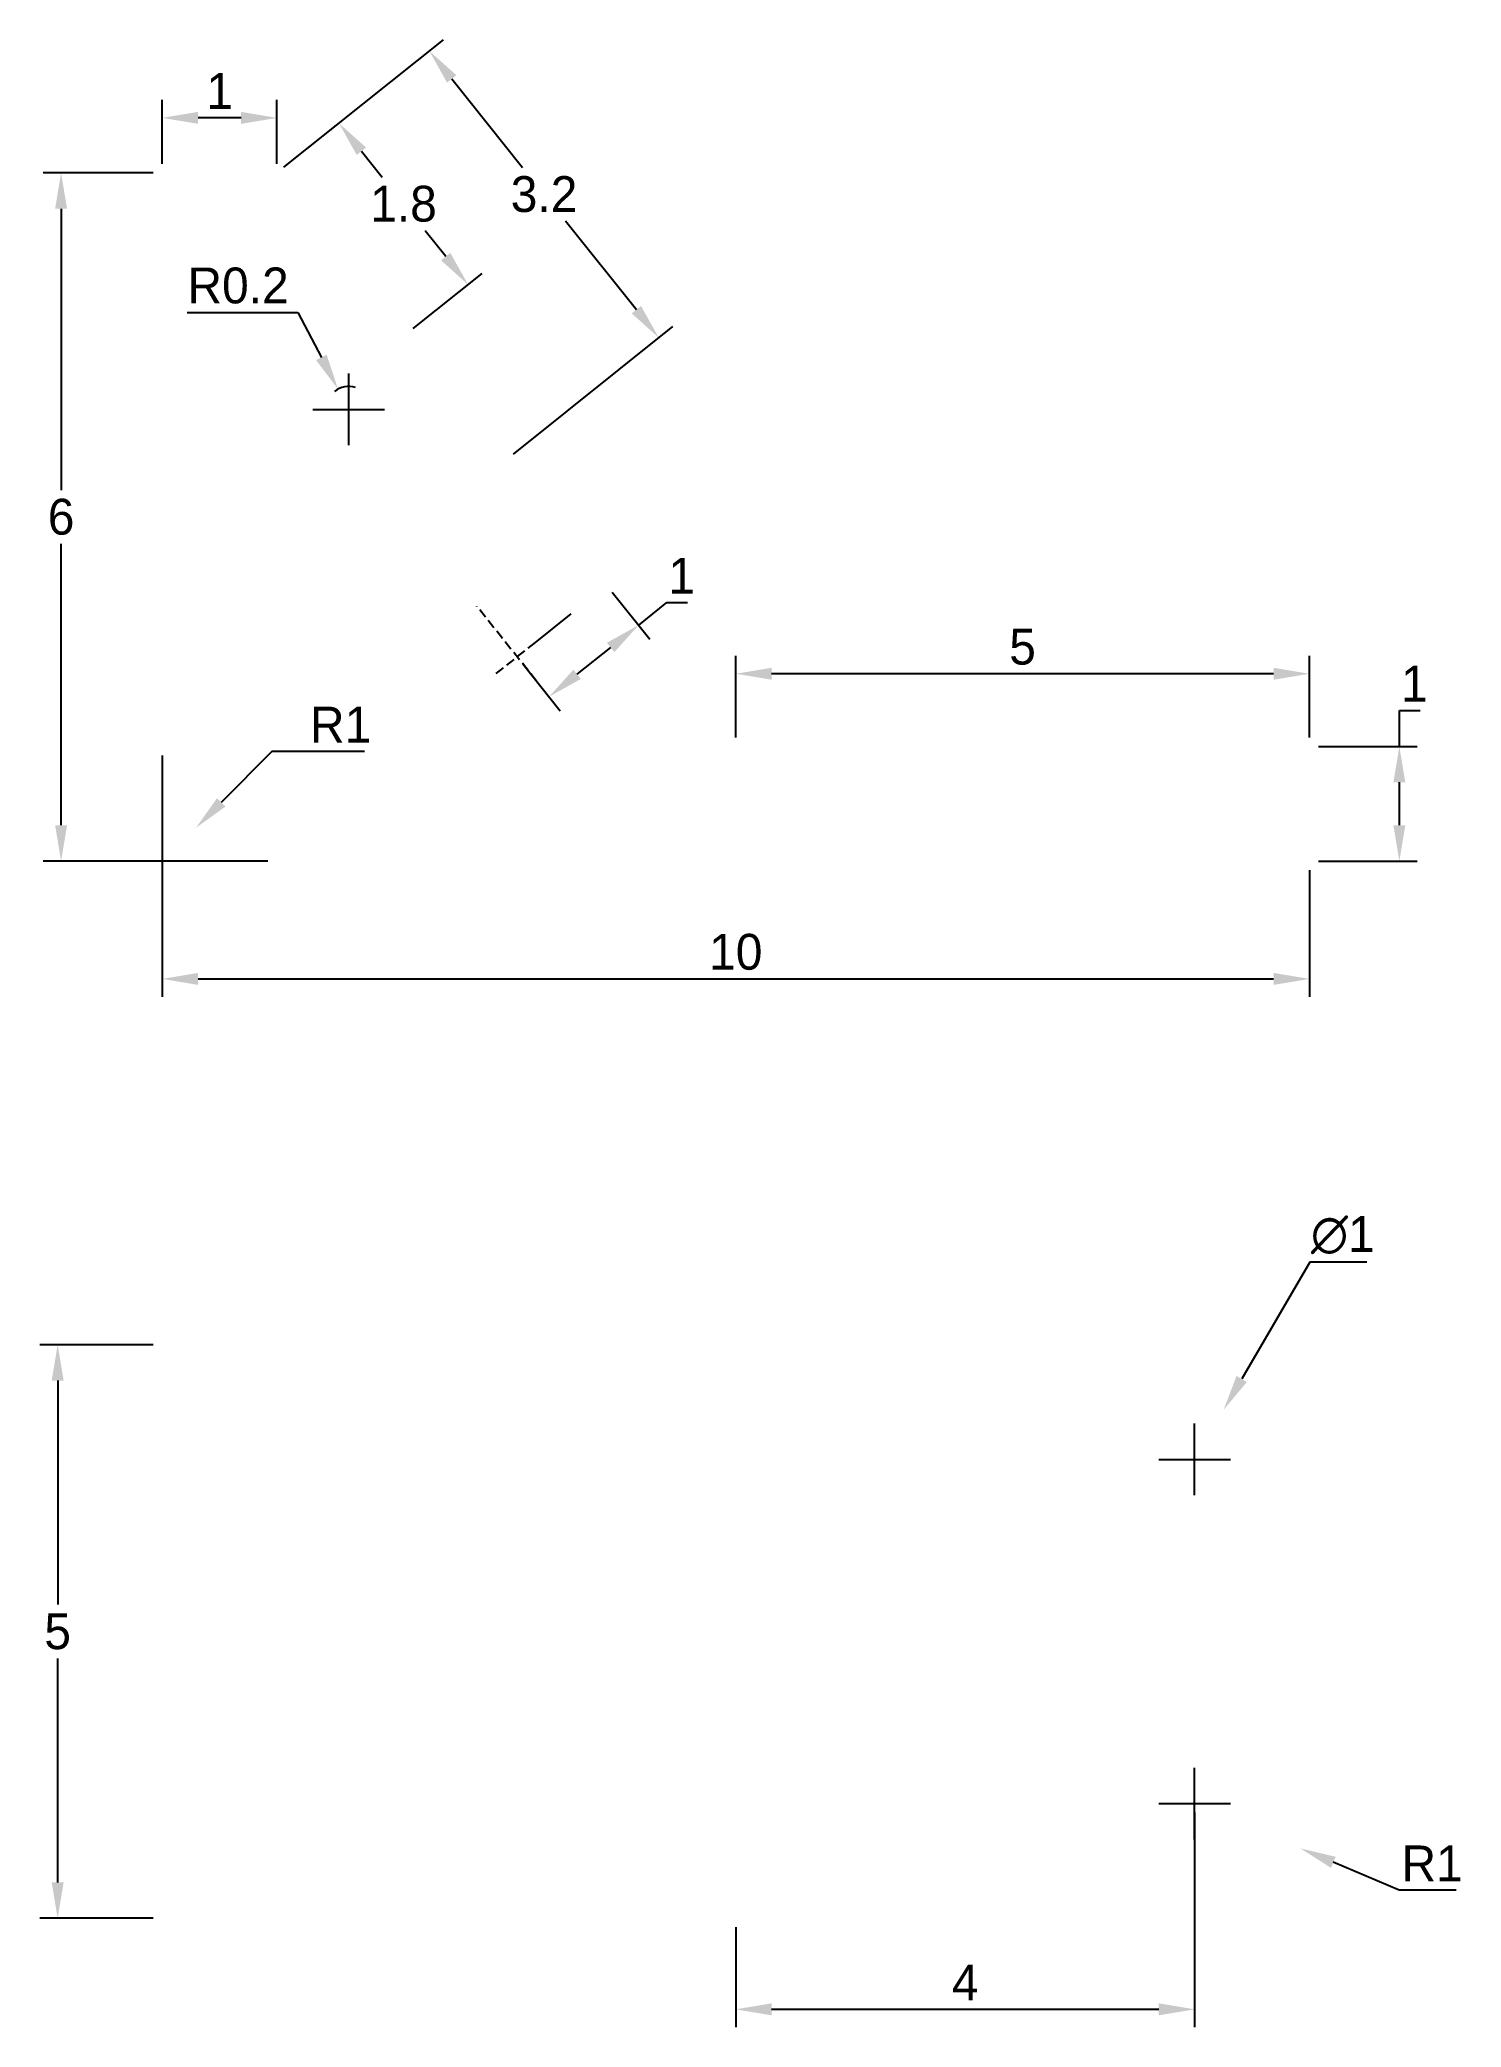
# Paper-space layout 'Layout1' of a CAD drawing. Header units: millimetres. Extents: x 138 to 237, y 46 to 185.
import ezdxf

# ---------------------------------------------------------------- set-up
doc = ezdxf.new("R2010")
doc.units = ezdxf.units.MM
doc.linetypes.add('HIDDEN2', pattern=[4.762499999999999, 3.175, -1.5875])
doc.dimstyles.new('ISO-25', dxfattribs={"dimtxt": 2.5, "dimasz": 2.5, "dimexe": 1.25, "dimexo": 0.625, "dimtad": 1, "dimtih": 1, "dimtoh": 1, "dimdsep": 46, "dimtxsty": 'Standard', "dimcen": 2.5, "dimadec": 0, "dimazin": 0, "dimtfac": 1, "dimtofl": 0, "dimtmove": 0, "dimatfit": 3, "dimfxl": 1, "dimarcsym": 0})

# ---------------------------------------------------------------- blocks, each defined once
blk = doc.blocks.new('*D8')
at = {"color": 0, "lineweight": -2, "transparency": 16777216}
for p, q in [((146.7842530664609, 176.357682221087), (146.7842530664609, 180.8178026544097)), ((154.7842530664609, 176.357682221087), (154.7842530664609, 180.8178026544097)), ((152.2842530664609, 179.5678026544097), (149.2842530664609, 179.5678026544097))]:
    blk.add_line(p, q, dxfattribs=at)
at = {"color": 0, "transparency": 16777216}
for points in [[(149.2842530664609, 179.9844693210763), (149.2842530664609, 179.151135987743), (146.7842530664609, 179.5678026544097)], [(152.2842530664609, 179.9844693210763), (152.2842530664609, 179.151135987743), (154.7842530664609, 179.5678026544097)]]:
    blk.add_solid(points, dxfattribs=at)
at = {"layer": 'Defpoints', "color": 0, "transparency": 16777216}
for p in [(146.7842530664609, 179.5678026544097), (146.7842530664609, 175.732682221087), (154.7842530664609, 175.732682221087)]:
    blk.add_point(p, dxfattribs=at)
at = {"color": 0, "transparency": 16777216, "insert": (150.7842530664609, 181.4428026544097), "char_height": 2.5, "attachment_point": 5}
blk.add_mtext('1', dxfattribs=at)
blk = doc.blocks.new('*D9')
at = {"color": 0, "lineweight": -2, "transparency": 16777216}
for p, q in [((146.159253066461, 175.7326822210871), (138.4822726911401, 175.7326822210871)), ((139.7322726911401, 173.2326822210871), (139.7322726911401, 153.6076822210871)), ((139.7322726911401, 130.2326822210871), (139.7322726911401, 149.8576822210871)), ((154.159253066461, 127.7326822210871), (138.4822726911401, 127.7326822210871))]:
    blk.add_line(p, q, dxfattribs=at)
at = {"color": 0, "transparency": 16777216}
for points in [[(139.3156060244735, 173.2326822210871), (140.1489393578068, 173.2326822210871), (139.7322726911401, 175.7326822210871)], [(139.3156060244735, 130.2326822210871), (140.1489393578068, 130.2326822210871), (139.7322726911401, 127.7326822210871)]]:
    blk.add_solid(points, dxfattribs=at)
at = {"layer": 'Defpoints', "color": 0, "transparency": 16777216}
for p in [(146.784253066461, 175.7326822210871), (139.7322726911401, 127.7326822210871), (154.784253066461, 127.7326822210871)]:
    blk.add_point(p, dxfattribs=at)
at = {"color": 0, "transparency": 16777216, "insert": (139.7322726911401, 151.732682221087), "char_height": 2.5, "attachment_point": 5}
blk.add_mtext('6', dxfattribs=at)
blk = doc.blocks.new('*D10')
at = {"color": 0, "lineweight": -2, "transparency": 16777216}
for p, q in [((154.4316890714241, 135.3781421959818), (150.9060491210263, 131.8327419449299)), ((160.8900224047575, 135.3781421959819), (154.4316890714241, 135.3781421959818))]:
    blk.add_line(p, q, dxfattribs=at)
at = {"color": 0, "transparency": 16777216}
blk.add_solid([(150.6105991001053, 132.1265452741297), (151.2014991419473, 131.5389386157301), (149.1432291458274, 130.0600418194039)], dxfattribs=at)
at = {"layer": 'Defpoints', "color": 0, "transparency": 16777216}
for p in [(154.7842530664638, 135.732682221087), (149.1432291458274, 130.0600418194039)]:
    blk.add_point(p, dxfattribs=at)
at = {"color": 0, "transparency": 16777216, "insert": (159.2233557380908, 137.2531421959818), "char_height": 2.5, "attachment_point": 5}
blk.add_mtext('R1', dxfattribs=at)
blk = doc.blocks.new('*D13')
at = {"color": 0, "lineweight": -2, "transparency": 16777216}
for p, q in [((146.7842530664609, 135.107682221087), (146.7842530664609, 118.2673966337622)), ((226.7842530664609, 127.107682221087), (226.7842530664609, 118.2673966337622)), ((149.2842530664609, 119.5173966337622), (224.2842530664609, 119.5173966337622))]:
    blk.add_line(p, q, dxfattribs=at)
at = {"color": 0, "transparency": 16777216}
for points in [[(149.2842530664609, 119.9340633004289), (149.2842530664609, 119.1007299670956), (146.7842530664609, 119.5173966337622)], [(224.2842530664609, 119.9340633004289), (224.2842530664609, 119.1007299670956), (226.7842530664609, 119.5173966337622)]]:
    blk.add_solid(points, dxfattribs=at)
at = {"layer": 'Defpoints', "color": 0, "transparency": 16777216}
for p in [(146.7842530664609, 135.732682221087), (226.7842530664609, 127.732682221087), (226.7842530664609, 119.5173966337622)]:
    blk.add_point(p, dxfattribs=at)
at = {"color": 0, "transparency": 16777216, "insert": (186.7842530664609, 121.3923966337622), "char_height": 2.5, "attachment_point": 5}
blk.add_mtext('10', dxfattribs=at)
blk = doc.blocks.new('*D14')
at = {"color": 0, "lineweight": -2, "transparency": 16777216}
for p, q in [((186.7842530664609, 136.357682221087), (186.7842530664609, 142.0495428354941)), ((226.7842530664609, 136.357682221087), (226.7842530664609, 142.0495428354941)), ((224.2842530664609, 140.7995428354941), (189.2842530664609, 140.7995428354941))]:
    blk.add_line(p, q, dxfattribs=at)
at = {"color": 0, "transparency": 16777216}
for points in [[(189.2842530664609, 141.2162095021608), (189.2842530664609, 140.3828761688274), (186.7842530664609, 140.7995428354941)], [(224.2842530664609, 141.2162095021608), (224.2842530664609, 140.3828761688274), (226.7842530664609, 140.7995428354941)]]:
    blk.add_solid(points, dxfattribs=at)
at = {"layer": 'Defpoints', "color": 0, "transparency": 16777216}
for p in [(186.7842530664609, 140.7995428354941), (186.7842530664609, 135.732682221087), (226.7842530664609, 135.732682221087)]:
    blk.add_point(p, dxfattribs=at)
at = {"color": 0, "transparency": 16777216, "insert": (206.7842530664609, 142.6745428354941), "char_height": 2.5, "attachment_point": 5}
blk.add_mtext('5', dxfattribs=at)
blk = doc.blocks.new('*D15')
at = {"color": 0, "lineweight": -2, "transparency": 16777216}
for p, q in [((226.8267883477084, 99.76970034327299), (222.0636065838766, 91.61823813703008)), ((230.7851216810418, 99.76970034327299), (226.8267883477084, 99.76970034327299)), ((218.7842530664639, 83.50612262611686), (218.7842530664639, 88.50612262611688)), ((216.2842530664639, 86.00612262611685), (221.2842530664639, 86.00612262611685))]:
    blk.add_line(p, q, dxfattribs=at)
at = {"color": 0, "transparency": 16777216}
blk.add_solid([(221.7038555895873, 91.828453106095), (222.4233575781659, 91.40802316796517), (220.8023167694871, 89.45973217129422)], dxfattribs=at)
at = {"layer": 'Defpoints', "color": 0, "transparency": 16777216}
for p in [(220.8023167694871, 89.45973217129422), (216.7661893634406, 82.55251308093945)]:
    blk.add_point(p, dxfattribs=at)
at = {"color": 0, "transparency": 16777216, "insert": (229.1184550143751, 101.644700343273), "char_height": 2.5, "attachment_point": 5}
blk.add_mtext('∅1', dxfattribs=at)
blk = doc.blocks.new('*D17')
at = {"color": 0, "lineweight": -2, "transparency": 16777216}
for p, q in [((218.7842530664639, 61.38112262611688), (218.7842530664639, 46.40495826201936)), ((186.7842530664609, 53.38112262612231), (186.7842530664609, 46.40495826201936)), ((189.2842530664609, 47.65495826201936), (216.2842530664639, 47.65495826201936))]:
    blk.add_line(p, q, dxfattribs=at)
at = {"color": 0, "transparency": 16777216}
for points in [[(189.2842530664609, 48.07162492868603), (189.2842530664609, 47.2382915953527), (186.7842530664609, 47.65495826201936)], [(216.2842530664639, 48.07162492868603), (216.2842530664639, 47.2382915953527), (218.7842530664639, 47.65495826201936)]]:
    blk.add_solid(points, dxfattribs=at)
at = {"layer": 'Defpoints', "color": 0, "transparency": 16777216}
for p in [(218.7842530664639, 62.00612262611688), (186.7842530664609, 54.00612262612231), (218.7842530664639, 47.65495826201936)]:
    blk.add_point(p, dxfattribs=at)
at = {"color": 0, "transparency": 16777216, "insert": (202.7842530664624, 49.52995826201936), "char_height": 2.5, "attachment_point": 5}
blk.add_mtext('4', dxfattribs=at)
blk = doc.blocks.new('*D18')
at = {"color": 0, "lineweight": -2, "transparency": 16777216}
for p, q in [((146.159253066461, 94.00612262613689), (138.2444759504984, 94.00612262613689)), ((139.4944759504984, 91.50612262613689), (139.4944759504984, 75.88112262613689)), ((139.4944759504984, 56.50612262613688), (139.4944759504984, 72.13112262613689)), ((146.159253066461, 54.00612262613689), (138.2444759504984, 54.00612262613688))]:
    blk.add_line(p, q, dxfattribs=at)
at = {"color": 0, "transparency": 16777216}
for points in [[(139.0778092838317, 91.50612262613689), (139.911142617165, 91.50612262613689), (139.4944759504984, 94.00612262613689)], [(139.0778092838318, 56.50612262613688), (139.9111426171651, 56.50612262613688), (139.4944759504984, 54.00612262613688)]]:
    blk.add_solid(points, dxfattribs=at)
at = {"layer": 'Defpoints', "color": 0, "transparency": 16777216}
for p in [(146.784253066461, 94.00612262613689), (139.4944759504984, 54.00612262613688), (146.784253066461, 54.00612262613689)]:
    blk.add_point(p, dxfattribs=at)
at = {"color": 0, "transparency": 16777216, "insert": (139.4944759504984, 74.00612262613683), "char_height": 2.5, "attachment_point": 5}
blk.add_mtext('5', dxfattribs=at)
blk = doc.blocks.new('*D19')
at = {"color": 0, "lineweight": -2, "transparency": 16777216}
for p, q in [((218.7842530664639, 59.50612262611686), (218.7842530664638, 64.50612262611686)), ((216.2842530664639, 62.00612262611685), (221.2842530664639, 62.00612262611686)), ((233.0546982557575, 55.9559660910045), (228.4513288398563, 57.90762948942785)), ((237.0130315890908, 55.95596609100446), (233.0546982557575, 55.9559660910045))]:
    blk.add_line(p, q, dxfattribs=at)
at = {"color": 0, "transparency": 16777216}
blk.add_solid([(228.6139674563915, 58.2912436074196), (228.288690223321, 57.52401537143609), (226.1496441319057, 58.88346118863953)], dxfattribs=at)
at = {"layer": 'Defpoints', "color": 0, "transparency": 16777216}
for p in [(218.7842530664639, 62.00612262611685), (226.1496441319057, 58.88346118863953)]:
    blk.add_point(p, dxfattribs=at)
at = {"color": 0, "transparency": 16777216, "insert": (235.3463649224242, 57.83096609100447), "char_height": 2.5, "attachment_point": 5}
blk.add_mtext('R1', dxfattribs=at)
blk = doc.blocks.new('*D20')
at = {"color": 0, "lineweight": -2, "transparency": 16777216}
for p, q in [((148.5331231228161, 165.9889436096314), (156.2414564561495, 165.9889436096314)), ((156.2414564561495, 165.9889436096314), (157.883704399818, 162.8610550443676)), ((159.7896202295087, 156.7309744873917), (159.7896202295087, 161.7309744873917)), ((157.2896202295087, 159.2309744873917), (162.2896202295087, 159.2309744873918))]:
    blk.add_line(p, q, dxfattribs=at)
blk.add_arc((159.7896202295087, 159.2309744873918), 1.599999999999994, 72.93867359812974, 128.6598082540888, dxfattribs=at)
at = {"color": 0, "transparency": 16777216}
blk.add_solid([(158.2526150255269, 163.0547456774663), (157.5147937741091, 162.667364411269), (159.0458481984099, 160.6475912901141)], dxfattribs=at)
at = {"layer": 'Defpoints', "color": 0, "transparency": 16777216}
for p in [(159.0458481984099, 160.6475912901141), (159.7896202295087, 159.2309744873918)]:
    blk.add_point(p, dxfattribs=at)
at = {"color": 0, "transparency": 16777216, "insert": (152.0747897894828, 167.8639436096314), "char_height": 2.5, "attachment_point": 5}
blk.add_mtext('R0.2', dxfattribs=at)
blk = doc.blocks.new('*D21')
at = {"color": 0, "lineweight": -2, "transparency": 16777216}
for p, q in [((155.2722960723628, 176.1231166258085), (166.3892720587317, 185.0166974149037)), ((166.974923665814, 182.2836565818531), (171.913186046928, 176.1108286054607)), ((179.8514484280419, 166.1880006290683), (174.913186046928, 172.3608286054607)), ((171.2722960723628, 156.1231166258085), (182.3892720587318, 165.0166974149037))]:
    blk.add_line(p, q, dxfattribs=at)
at = {"color": 0, "transparency": 16777216}
for points in [[(167.3002856697486, 182.5439461850008), (166.6495616618794, 182.0233669787054), (165.4131860469279, 184.2358286054607)], [(180.1768104319765, 166.4482902322159), (179.5260864241073, 165.9277110259206), (181.413186046928, 164.2358286054607)]]:
    blk.add_solid(points, dxfattribs=at)
at = {"layer": 'Defpoints', "color": 0, "transparency": 16777216}
for p in [(154.7842530664609, 175.732682221087), (181.413186046928, 164.2358286054607), (170.7842530664609, 155.732682221087)]:
    blk.add_point(p, dxfattribs=at)
at = {"color": 0, "transparency": 16777216, "insert": (173.413186046928, 174.2358286054607), "char_height": 2.5, "attachment_point": 5}
blk.add_mtext('3.2', dxfattribs=at)
blk = doc.blocks.new('*D23')
at = {"color": 0, "lineweight": -2, "transparency": 16777216}
for p, q in [((155.2722960723628, 176.1231166258086), (160.0872603871092, 179.9750880776062)), ((160.6729119941917, 177.2420472445556), (162.1128821090014, 175.4420846010436)), ((166.5528522238115, 169.8921219575316), (165.1128821090018, 171.6920846010436)), ((164.275711539755, 164.8688472915696), (169.0906758545014, 168.7208187433672))]:
    blk.add_line(p, q, dxfattribs=at)
at = {"color": 0, "transparency": 16777216}
for points in [[(160.9982739981262, 177.5023368477033), (160.3475499902571, 176.9817576414079), (159.1111743753055, 179.1942192681631)], [(166.8782142277461, 170.1524115606793), (166.2274902198769, 169.631832354384), (168.1145898426977, 167.9399499339241)]]:
    blk.add_solid(points, dxfattribs=at)
at = {"layer": 'Defpoints', "color": 0, "transparency": 16777216}
for p in [(154.7842530664609, 175.732682221087), (168.1145898426977, 167.9399499339241), (163.7876685338531, 164.4784128868481)]:
    blk.add_point(p, dxfattribs=at)
at = {"color": 0, "transparency": 16777216, "insert": (163.6128821090016, 173.5670846010436), "char_height": 2.5, "attachment_point": 5}
blk.add_mtext('1.8', dxfattribs=at)
blk = doc.blocks.new('*D24')
at = {"color": 0, "lineweight": -2, "transparency": 16777216}
for p, q in [((233.0595641995045, 135.7326822210871), (233.0595641995045, 138.2326822210871)), ((233.0595641995045, 138.2326822210871), (234.5178975328378, 138.2326822210871)), ((227.409253066461, 135.7326822210871), (234.3095641995045, 135.7326822210871)), ((233.0595641995045, 130.2326822210871), (233.0595641995045, 133.2326822210871)), ((227.409253066461, 127.7326822210871), (234.3095641995045, 127.7326822210871))]:
    blk.add_line(p, q, dxfattribs=at)
at = {"color": 0, "transparency": 16777216}
for points in [[(232.6428975328378, 133.2326822210871), (233.4762308661712, 133.2326822210871), (233.0595641995045, 135.7326822210871)], [(232.6428975328378, 130.2326822210871), (233.4762308661712, 130.2326822210871), (233.0595641995045, 127.7326822210871)]]:
    blk.add_solid(points, dxfattribs=at)
at = {"layer": 'Defpoints', "color": 0, "transparency": 16777216}
for p in [(226.784253066461, 135.7326822210871), (233.0595641995045, 135.7326822210871), (226.784253066461, 127.7326822210871)]:
    blk.add_point(p, dxfattribs=at)
at = {"color": 0, "transparency": 16777216, "insert": (234.1012308661711, 140.107682221087), "char_height": 2.5, "attachment_point": 5}
blk.add_mtext('1', dxfattribs=at)
blk = doc.blocks.new('*D27')
at = {"color": 0, "lineweight": -2, "transparency": 16777216}
for p, q in [((178.1712720037901, 146.4989085494167), (180.7934850352087, 143.2211422601406)), ((180.0126162257661, 144.1972282719447), (181.9647882493743, 145.75896589083)), ((181.9647882493743, 145.75896589083), (183.4231215827076, 145.75896589083)), ((171.9243215282477, 141.5013481689871), (174.5465345596664, 138.2235818797109)), ((175.717837773832, 140.7614055104003), (178.0604442021579, 142.6354906530595))]:
    blk.add_line(p, q, dxfattribs=at)
at = {"color": 0, "transparency": 16777216}
for points in [[(177.8001545990103, 142.9608526569942), (178.3207338053054, 142.3101286491247), (180.0126162257661, 144.1972282719447)], [(175.4575481706844, 141.086767514335), (175.9781273769795, 140.4360435064656), (173.7656657502237, 139.199667891515)]]:
    blk.add_solid(points, dxfattribs=at)
at = {"layer": 'Defpoints', "color": 0, "transparency": 16777216}
for p in [(177.7808375990687, 146.9869515553188), (180.0126162257661, 144.1972282719447), (171.5338871235264, 141.9893911748891)]:
    blk.add_point(p, dxfattribs=at)
at = {"color": 0, "transparency": 16777216, "insert": (183.006454916041, 147.63396589083), "char_height": 2.5, "attachment_point": 5}
blk.add_mtext('1', dxfattribs=at)

psp = doc.layouts.get("Layout1")

# ---------------------------------------------------------------- linework, layer by layer
at = {"linetype": 'HIDDEN2', "ltscale": 0.2}
for p, q in [((172.8913841517851, 140.2925198895653), (168.7143433713517, 145.5138208651085)), ((172.7832772186346, 142.9889032509762), (169.8315582705264, 140.6275280924884))]:
    psp.add_line(p, q, dxfattribs=at)
psp.add_line((175.2820574088516, 144.9879274031508), (172.7832772186346, 142.9889032509762))

# ---------------------------------------------------------------- dimensions: what is measured, and where the dimension line sits
for p2, distance, picture, middle in [((170.7842530664609, 155.732682221087), 13.611675677055656, '*D21', (173.413186046928, 174.2358286054607)), ((163.7876685338531, 164.4784128868481), 5.541162941225722, '*D23', (163.6128821090016, 173.5670846010436))]:
    dim = psp.add_aligned_dim(p1=(154.7842530664609, 175.732682221087), p2=p2, distance=distance, dimstyle='ISO-25', override={"dimlfac": -0.125})
    dim.commit()
    dim.dimension.update_dxf_attribs({"geometry": picture, "text_midpoint": middle})
for base, p1, p2, picture, middle in [((146.7842530664609, 179.5678026544097), (154.7842530664609, 175.732682221087), (146.7842530664609, 175.732682221087), '*D8', (150.7842530664609, 181.4428026544097)), ((186.7842530664609, 140.7995428354941), (226.7842530664609, 135.732682221087), (186.7842530664609, 135.732682221087), '*D14', (206.7842530664609, 142.6745428354941)), ((226.7842530664609, 119.5173966337622), (146.7842530664609, 135.732682221087), (226.7842530664609, 127.732682221087), '*D13', (186.7842530664609, 121.3923966337622)), ((218.7842530664639, 47.65495826201936), (186.7842530664609, 54.00612262612231), (218.7842530664639, 62.00612262611688), '*D17', (202.7842530664624, 49.52995826201936))]:
    dim = psp.add_linear_dim(base=base, p1=p1, p2=p2, dimstyle='ISO-25', override={"dimlfac": -0.125})
    dim.commit()
    dim.dimension.update_dxf_attribs({"geometry": picture, "text_midpoint": middle})
for base, p1, p2, picture, middle in [((139.7322726911401, 127.7326822210871), (146.7842530664609, 175.732682221087), (154.7842530664609, 127.732682221087), '*D9', (139.7322726911401, 151.732682221087)), ((233.0595641995045, 135.7326822210871), (226.7842530664609, 127.732682221087), (226.7842530664609, 135.732682221087), '*D24', (234.1012308661711, 140.107682221087)), ((139.4944759504984, 54.00612262613688), (146.7842530664609, 94.00612262613686), (146.7842530664609, 54.00612262613686), '*D18', (139.4944759504984, 74.00612262613683))]:
    dim = psp.add_linear_dim(base=base, p1=p1, p2=p2, angle=90, dimstyle='ISO-25', override={"dimlfac": -0.125})
    dim.commit()
    dim.dimension.update_dxf_attribs({"geometry": picture, "text_midpoint": middle})
for center, mpoint, picture, middle in [((159.7896202295087, 159.2309744873918), (159.0458481984099, 160.6475912901141), '*D20', (152.0747897894828, 165.9889436096314)), ((154.7842530664638, 135.732682221087), (149.1432291458274, 130.0600418194039), '*D10', (159.2233557380908, 135.3781421959818)), ((218.7842530664639, 62.00612262611685), (226.1496441319057, 58.88346118863953), '*D19', (235.3463649224242, 55.95596609100447))]:
    dim = psp.add_radius_dim(center=center, mpoint=mpoint, dimstyle='ISO-25', override={"dimlfac": -0.125})
    dim.commit()
    dim.dimension.update_dxf_attribs({"geometry": picture, "text_midpoint": middle, "dimtype": 164})
dim = psp.add_aligned_dim(p1=(171.5338871235264, 141.9893911748891), p2=(177.7808375990687, 146.9869515553188), distance=-3.572588954299508, text='1', dimstyle='ISO-25')
dim.commit()
dim.dimension.update_dxf_attribs({"geometry": '*D27', "text_midpoint": (183.006454916041, 147.63396589083)})
dim = psp.add_diameter_dim_2p(p1=(216.7661893634406, 82.55251308093945), p2=(220.8023167694871, 89.45973217129422), dimstyle='ISO-25', override={"dimlfac": -0.125})
dim.commit()
dim.dimension.update_dxf_attribs({"geometry": '*D15', "text_midpoint": (229.1184550143751, 99.76970034327297), "dimtype": 163})

doc.saveas('drawing.dxf')
